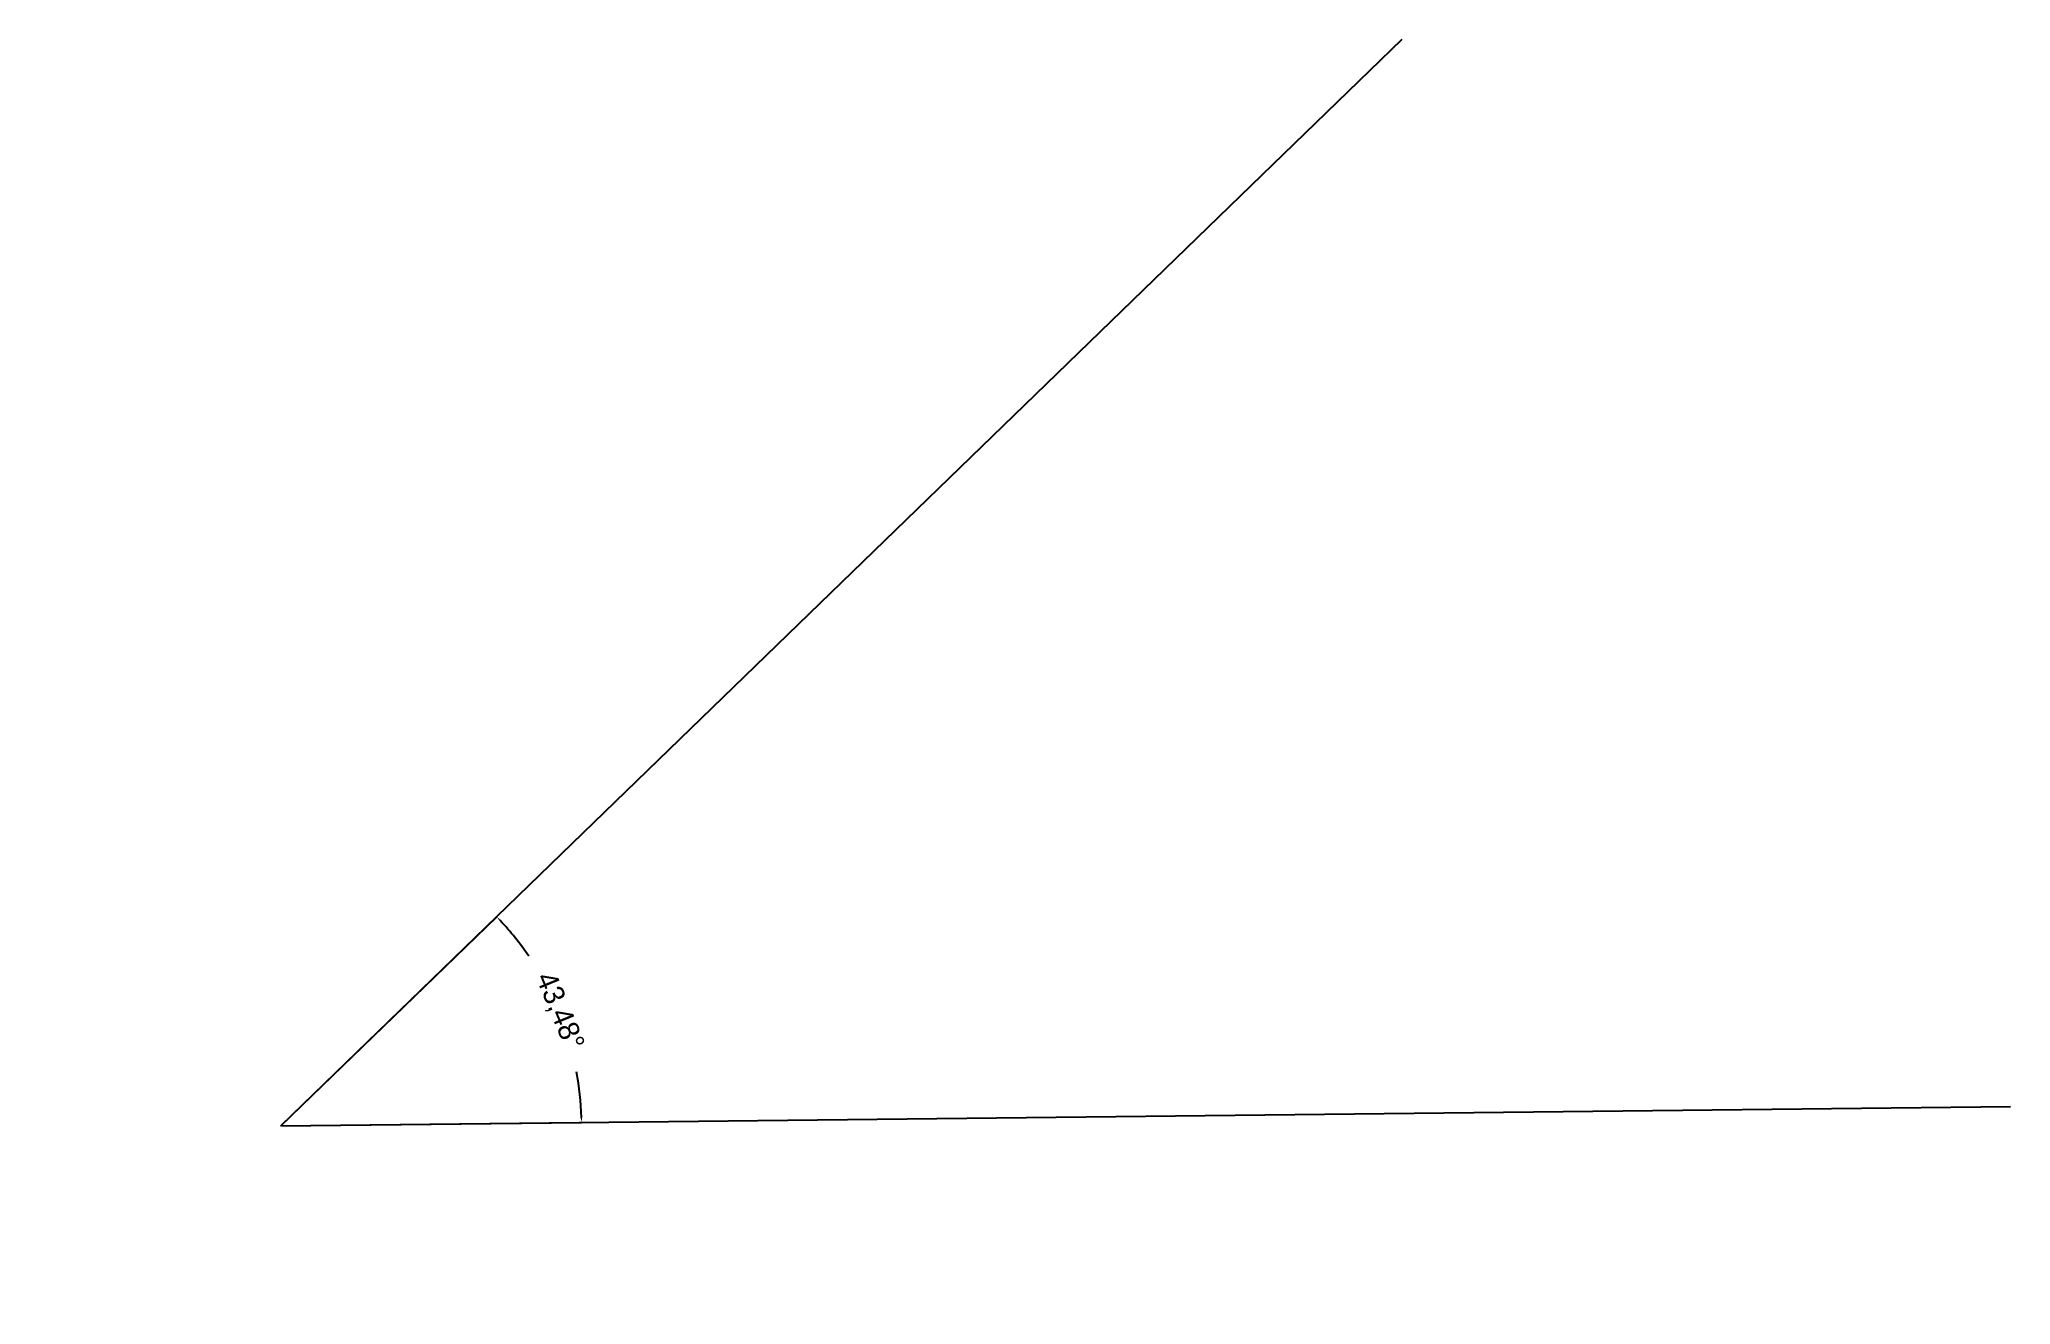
# Model space of a CAD drawing. Header units: metres. Extents: x 44.7 to 139.1, y 20.4 to 81.
import ezdxf

# ---------------------------------------------------------------- set-up
doc = ezdxf.new("R2010")
doc.units = ezdxf.units.M
doc.dimstyles.get("Standard").update_dxf_attribs({"dimtxt": 2.5, "dimasz": 2.5, "dimexe": 1.25, "dimexo": 0.625, "dimtad": 1, "dimcen": 2.5, "dimazin": 3, "dimtfac": 1, "dimtmove": 0, "dimatfit": 3})

# ---------------------------------------------------------------- blocks, each defined once
blk = doc.blocks.new('_CLOSEDFILLED')
at = {"color": 0, "linetype": 'BYBLOCK'}
blk.add_solid([(-1, 0.16), (0, 0), (-1, -0.16)], dxfattribs=at)
blk = doc.blocks.new('*D1')
for q in [(66.586, 38.959), (70.648, 29.096)]:
    blk.add_line((56.25, 28.935), q)
for start, end in [(34.40732, 43.12763), (1.63498, 10.35528)]:
    blk.add_arc((56.25, 28.935), 14.398, start, end)
at = {"layer": 'Defpoints'}
for p in [(109.954, 81.019), (139.12, 29.861), (56.25, 28.935), (56.25, 28.935), (44.676, 20.37)]:
    blk.add_point(p, dxfattribs=at)
at = {"xscale": 0.25, "yscale": 0.25}
for p, rotation in [((66.586, 38.959), 133.62503986600532), ((70.648, 29.096), 271.13756255030086)]:
    blk.add_blockref('_CLOSEDFILLED', p, dxfattribs=dict(at, rotation=rotation))
at = {"insert": (69.564, 34.418), "char_height": 1, "attachment_point": 5, "rotation": 292.3813}
blk.add_mtext('43,48°', dxfattribs=at)

msp = doc.modelspace()

# ---------------------------------------------------------------- linework, layer by layer
for p, q in [((109.954, 81.019), (56.25, 28.935)), ((56.25, 28.935), (139.12, 29.861))]:
    msp.add_line(p, q)

# ---------------------------------------------------------------- dimensions: what is measured, and where the dimension line sits
dim = msp.add_angular_dim_2l(base=(44.676, 20.37), line1=((109.954, 81.019), (56.25, 28.935)), line2=((56.25, 28.935), (139.12, 29.861)), dimstyle='Standard')
dim.commit()
dim.dimension.update_dxf_attribs({"geometry": '*D1', "text_midpoint": (69.564, 34.418)})

doc.saveas('drawing.dxf')
